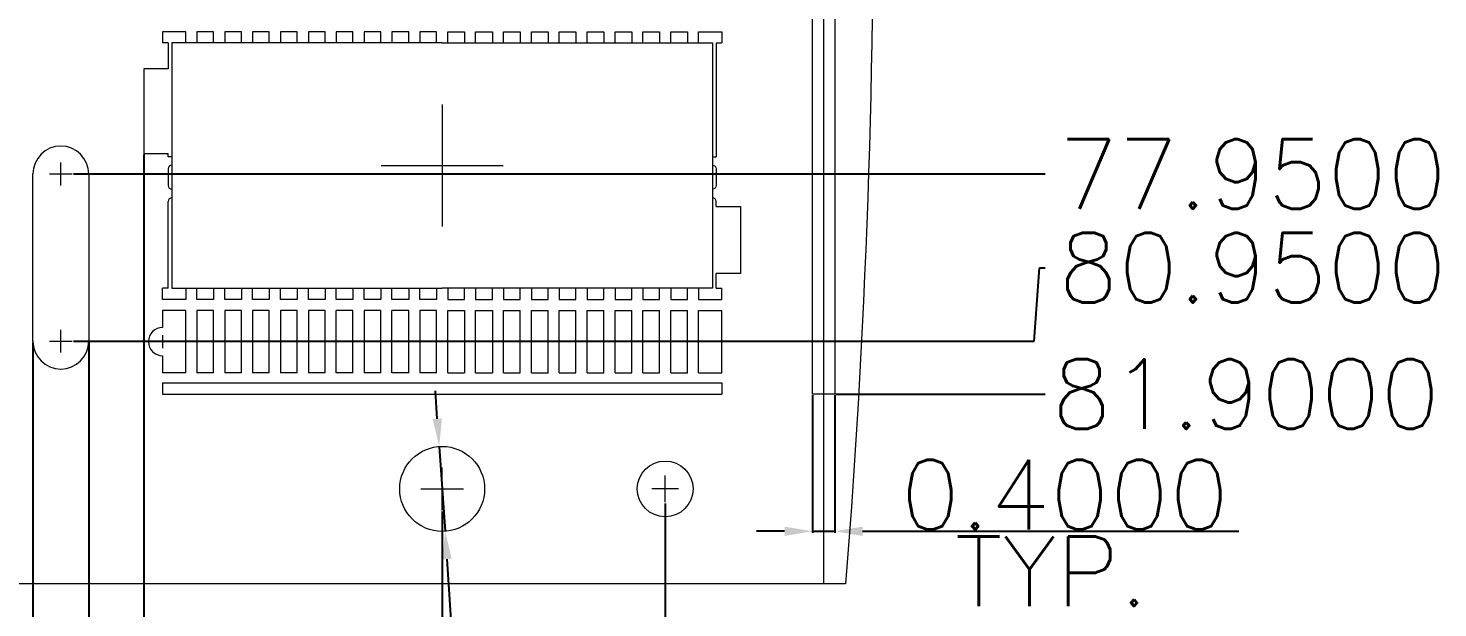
# Model space of a CAD drawing. Extents: x -683 to -626, y -6 to 110.
# Drawn here: x -651.77 to -626.48, y 6.91 to 17.31 of the extents above; entities that cross this region are included whole.
import ezdxf

# ---------------------------------------------------------------- set-up
doc = ezdxf.new("R2010")
doc.units = 0
doc.linetypes.add('CENTER', pattern=[50.8, 31.75, -6.35, 6.35, -6.35])
doc.linetypes.add('PHANTOM', pattern=[63.5, 31.75, -6.35, 6.35, -6.35, 6.35, -6.35])
doc.layers.get('Defpoints').update_dxf_attribs({"lineweight": 0})
for name, color, linetype, lineweight in [('CEN', 3, 'CENTER', 0), ('D Frame', 7, 'Continuous', 0), ('dim', 255, 'Continuous', 0), ('PKG', 6, 'PHANTOM', 9)]:
    doc.layers.add(name, color=color, linetype=linetype, lineweight=lineweight)
doc.styles.add('BZ', font='simplex.shx')
doc.styles.add('SIMPLEX', font='SIMPLEX.SHX')
doc.dimstyles.new('St2.ZB3', dxfattribs={"dimtxt": 1.25, "dimasz": 0.05, "dimexe": 0.03, "dimexo": 0.02, "dimgap": 0.03, "dimtad": 0, "dimdec": 4, "dimzin": 0, "dimdsep": 46, "dimtxsty": 'BZ', "dimcen": 0.03, "dimclrd": 7, "dimclre": 1, "dimadec": 0, "dimazin": 0, "dimtfac": 1, "dimtdec": 4, "dimtmove": 0, "dimatfit": 3, "dimfxl": 1, "dimtolj": 1, "dimtzin": 0, "dimarcsym": 0})
doc.dimstyles.new('标注', dxfattribs={"dimtxt": 0.125, "dimasz": 0.05, "dimexe": 0.03, "dimexo": 0.02, "dimgap": 0.03, "dimtad": 1, "dimtih": 1, "dimtoh": 1, "dimdec": 4, "dimzin": 0, "dimdsep": 46, "dimtxsty": 'BZ', "dimcen": 0.03, "dimclrd": 7, "dimclre": 1, "dimadec": 0, "dimazin": 0, "dimtfac": 1, "dimtdec": 4, "dimtmove": 0, "dimatfit": 3, "dimfxl": 1, "dimtolj": 1, "dimtzin": 0, "dimarcsym": 0})

# ---------------------------------------------------------------- blocks, each defined once
blk = doc.blocks.new('*D46')
at = {"layer": 'Defpoints', "color": 0, "lineweight": 0, "transparency": 16777216}
for p in [(631.713, 307.992), (632.713, 308), (632.713, 301.743)]:
    blk.add_point(p, dxfattribs=at)
at = {"layer": 'dim', "color": 1, "lineweight": -2, "transparency": 16777216}
for p, q in [((631.713, 307.972), (631.713, 301.713)), ((632.713, 307.98), (632.713, 301.713))]:
    blk.add_line(p, q, dxfattribs=at)
at = {"layer": 'dim', "color": 7, "lineweight": -2, "transparency": 16777216}
for p, q in [((624.731, 301.743), (630.713, 301.743)), ((630.713, 301.743), (631.213, 301.743)), ((631.713, 301.743), (632.713, 301.743)), ((633.213, 301.743), (633.713, 301.743))]:
    blk.add_line(p, q, dxfattribs=at)
at = {"layer": 'dim', "color": 7, "lineweight": 0, "transparency": 16777216}
for points in [[(631.213, 301.66), (631.213, 301.827), (631.713, 301.743)], [(633.213, 301.827), (633.213, 301.66), (632.713, 301.743)]]:
    blk.add_solid(points, dxfattribs=at)
at = {"layer": 'dim', "color": 0, "transparency": 16777216, "insert": (627.707, 302.398), "char_height": 1.25, "attachment_point": 5, "style": 'BZ'}
blk.add_mtext('\\A1;1.0000', dxfattribs=at)
blk = doc.blocks.new('*D48')
at = {"layer": 'Defpoints', "color": 0, "lineweight": 0, "transparency": 16777216}
for p in [(639, 306.11), (639.106, 304.59)]:
    blk.add_point(p, dxfattribs=at)
at = {"layer": 'dim', "color": 7, "lineweight": -2, "transparency": 16777216}
for p, q in [((638.966, 306.609), (638.931, 307.108)), ((639, 306.11), (639.106, 304.59)), ((639.366, 300.838), (639.14, 304.091)), ((653.384, 300.838), (639.366, 300.838))]:
    blk.add_line(p, q, dxfattribs=at)
at = {"layer": 'dim', "color": 7, "lineweight": 0, "transparency": 16777216}
for points in [[(638.883, 306.603), (639.049, 306.615), (639, 306.11)], [(639.224, 304.097), (639.057, 304.085), (639.106, 304.59)]]:
    blk.add_solid(points, dxfattribs=at)
at = {"layer": 'dim', "color": 0, "transparency": 16777216, "insert": (646.39, 301.493), "char_height": 1.25, "attachment_point": 5, "style": 'BZ'}
blk.add_mtext('\\A1;∅1.5240±0.025', dxfattribs=at)
blk = doc.blocks.new('*D49')
at = {"layer": 'Defpoints', "color": 0, "lineweight": 0, "transparency": 16777216}
for p in [(645.693, 307.05), (646.093, 307.05), (646.093, 304.59)]:
    blk.add_point(p, dxfattribs=at)
at = {"layer": 'dim', "color": 1, "lineweight": -2, "transparency": 16777216}
for p, q in [((645.693, 307.03), (645.693, 304.56)), ((646.093, 307.03), (646.093, 304.56))]:
    blk.add_line(p, q, dxfattribs=at)
at = {"layer": 'dim', "color": 7, "lineweight": -2, "transparency": 16777216}
for p, q in [((645.193, 304.59), (644.693, 304.59)), ((645.693, 304.59), (646.093, 304.59)), ((646.593, 304.59), (653.344, 304.59))]:
    blk.add_line(p, q, dxfattribs=at)
at = {"layer": 'dim', "color": 7, "lineweight": 0, "transparency": 16777216}
for points in [[(645.193, 304.507), (645.193, 304.673), (645.693, 304.59)], [(646.593, 304.673), (646.593, 304.507), (646.093, 304.59)]]:
    blk.add_solid(points, dxfattribs=at)
at = {"layer": 'dim', "color": 0, "transparency": 16777216, "insert": (650.218, 305.245), "char_height": 1.25, "attachment_point": 5, "style": 'BZ'}
blk.add_mtext('\\A1;0.4000', dxfattribs=at)
blk = doc.blocks.new('*D53')
at = {"layer": 'Defpoints', "color": 0, "lineweight": 0, "transparency": 16777216}
for p in [(623.033, 388.95), (633.703, 311.366), (633.703, 297.012)]:
    blk.add_point(p, dxfattribs=at)
at = {"layer": 'dim', "color": 1, "lineweight": -2, "transparency": 16777216}
blk.add_line((633.703, 311.346), (633.703, 297.012), dxfattribs=at)
at = {"layer": 'dim', "color": 0, "transparency": 16777216, "insert": (633.703, 293.41), "char_height": 1.25, "attachment_point": 5, "rotation": 90, "style": 'BZ'}
blk.add_mtext('\\A1;10.6700', dxfattribs=at)
blk = doc.blocks.new('*D54')
at = {"layer": 'Defpoints', "color": 0, "lineweight": 0, "transparency": 16777216}
for p in [(623.033, 388.95), (639.053, 304.965), (639.053, 297.012)]:
    blk.add_point(p, dxfattribs=at)
at = {"layer": 'dim', "color": 1, "lineweight": -2, "transparency": 16777216}
blk.add_line((639.053, 304.945), (639.053, 297.012), dxfattribs=at)
at = {"layer": 'dim', "color": 0, "transparency": 16777216, "insert": (639.053, 293.41), "char_height": 1.25, "attachment_point": 5, "rotation": 90, "style": 'BZ'}
blk.add_mtext('\\A1;16.0200', dxfattribs=at)
blk = doc.blocks.new('*D55')
at = {"layer": 'Defpoints', "color": 0, "lineweight": 0, "transparency": 16777216}
for p in [(623.033, 388.95), (643.053, 305.11), (643.053, 297.012)]:
    blk.add_point(p, dxfattribs=at)
at = {"layer": 'dim', "color": 1, "lineweight": -2, "transparency": 16777216}
blk.add_line((643.053, 305.09), (643.053, 297.012), dxfattribs=at)
at = {"layer": 'dim', "color": 0, "transparency": 16777216, "insert": (643.053, 293.291), "char_height": 1.25, "attachment_point": 5, "rotation": 90, "style": 'BZ'}
blk.add_mtext('\\A1;20.0200', dxfattribs=at)
blk = doc.blocks.new('*D86')
at = {"layer": 'Defpoints', "color": 0, "lineweight": 0, "transparency": 16777216}
for p in [(623.033, 388.95), (649.868, 309.318), (632.418, 308)]:
    blk.add_point(p, dxfattribs=at)
at = {"layer": 'dim', "color": 1, "lineweight": -2, "transparency": 16777216}
for p, q in [((649.668, 308), (649.768, 309.318)), ((649.768, 309.318), (649.868, 309.318)), ((632.438, 308), (649.668, 308))]:
    blk.add_line(p, q, dxfattribs=at)
at = {"layer": 'dim', "color": 0, "transparency": 16777216, "insert": (653.589, 309.318), "char_height": 1.25, "attachment_point": 5, "style": 'BZ'}
blk.add_mtext('\\A1;80.9500', dxfattribs=at)
blk = doc.blocks.new('*D87')
at = {"layer": 'Defpoints', "color": 0, "lineweight": 0, "transparency": 16777216}
for p in [(623.033, 388.95), (632.418, 311), (649.868, 311)]:
    blk.add_point(p, dxfattribs=at)
at = {"layer": 'dim', "color": 1, "lineweight": -2, "transparency": 16777216}
blk.add_line((632.438, 311), (649.868, 311), dxfattribs=at)
at = {"layer": 'dim', "color": 0, "transparency": 16777216, "insert": (653.589, 311), "char_height": 1.25, "attachment_point": 5, "style": 'BZ'}
blk.add_mtext('\\A1;77.9500', dxfattribs=at)
blk = doc.blocks.new('*D88')
at = {"layer": 'Defpoints', "color": 0, "lineweight": 0, "transparency": 16777216}
for p in [(623.033, 388.95), (646.093, 307.05), (649.868, 307.05)]:
    blk.add_point(p, dxfattribs=at)
at = {"layer": 'dim', "color": 1, "lineweight": -2, "transparency": 16777216}
blk.add_line((646.113, 307.05), (649.868, 307.05), dxfattribs=at)
at = {"layer": 'dim', "color": 0, "transparency": 16777216, "insert": (653.469, 307.05), "char_height": 1.25, "attachment_point": 5, "style": 'BZ'}
blk.add_mtext('\\A1;81.9000', dxfattribs=at)

msp = doc.modelspace()

# ---------------------------------------------------------------- linework, layer by layer
at = {"layer": 'CEN', "linetype": 'ByBlock'}
msp.add_line((-637.50085, 94.34406), (-637.50085, 7.34406), dxfattribs=at)
at = {"layer": 'CEN'}
for p, q in [((-644.34085, 15.93944), (-644.34085, 13.74869)), ((-651.38569, 14.69406), (-650.976, 14.69406)), ((-651.18085, 14.48922), (-651.18085, 14.8989)), ((-645.43622, 14.84406), (-643.24547, 14.84406)), ((-651.18085, 11.48922), (-651.18085, 11.8989)), ((-651.38569, 11.69406), (-650.976, 11.69406)), ((-649.23935, 11.68656), (-649.46935, 11.68656)), ((-649.35435, 11.80156), (-649.35435, 11.57156))]:
    msp.add_line(p, q, dxfattribs=at)
for points in [[(-644.34085, 8.65881), (-644.34085, 9.04406), (-644.34085, 9.42932)], [(-640.34085, 8.8043), (-640.34085, 9.04406), (-640.34085, 9.28382)], [(-644.7261, 9.04406), (-644.34085, 9.04406), (-643.95559, 9.04406)], [(-640.10108, 9.04406), (-640.34085, 9.04406), (-640.58061, 9.04406)]]:
    msp.add_lwpolyline(points, dxfattribs=at)
at = {"layer": 'D Frame'}
for p, q in [((-649.35435, 17.24406), (-649.35435, 17.04406)), ((-648.94085, 17.24406), (-649.35435, 17.24406)), ((-648.94085, 17.04406), (-648.94085, 17.24406)), ((-648.44085, 17.24406), (-648.74085, 17.24406)), ((-648.74085, 17.24406), (-648.74085, 17.04406)), ((-648.44085, 17.04406), (-648.44085, 17.24406)), ((-647.94085, 17.24406), (-648.24085, 17.24406)), ((-648.24085, 17.24406), (-648.24085, 17.04406)), ((-647.94085, 17.04406), (-647.94085, 17.24406)), ((-647.44085, 17.24406), (-647.74085, 17.24406)), ((-647.74085, 17.24406), (-647.74085, 17.04406)), ((-647.44085, 17.04406), (-647.44085, 17.24406)), ((-646.94085, 17.24406), (-647.24085, 17.24406)), ((-647.24085, 17.24406), (-647.24085, 17.04406)), ((-646.94085, 17.04406), (-646.94085, 17.24406)), ((-646.44085, 17.24406), (-646.74085, 17.24406)), ((-646.74085, 17.24406), (-646.74085, 17.04406)), ((-646.44085, 17.04406), (-646.44085, 17.24406)), ((-645.94085, 17.24406), (-646.24085, 17.24406)), ((-646.24085, 17.24406), (-646.24085, 17.04406)), ((-645.94085, 17.04406), (-645.94085, 17.24406)), ((-645.44085, 17.24406), (-645.74085, 17.24406)), ((-645.74085, 17.24406), (-645.74085, 17.04406)), ((-645.44085, 17.04406), (-645.44085, 17.24406)), ((-644.94085, 17.24406), (-645.24085, 17.24406)), ((-645.24085, 17.24406), (-645.24085, 17.04406)), ((-644.94085, 17.04406), (-644.94085, 17.24406)), ((-644.44085, 17.24406), (-644.74085, 17.24406)), ((-644.74085, 17.24406), (-644.74085, 17.04406)), ((-644.44085, 17.04406), (-644.44085, 17.24406)), ((-644.24085, 17.04406), (-644.24085, 17.24406)), ((-644.24085, 17.24406), (-643.94085, 17.24406)), ((-643.94085, 17.24406), (-643.94085, 17.04406)), ((-643.74085, 17.04406), (-643.74085, 17.24406)), ((-643.74085, 17.24406), (-643.44085, 17.24406)), ((-643.44085, 17.24406), (-643.44085, 17.04406)), ((-643.24085, 17.04406), (-643.24085, 17.24406)), ((-643.24085, 17.24406), (-642.94085, 17.24406)), ((-642.94085, 17.24406), (-642.94085, 17.04406)), ((-642.74085, 17.04406), (-642.74085, 17.24406)), ((-642.74085, 17.24406), (-642.44085, 17.24406)), ((-642.44085, 17.24406), (-642.44085, 17.04406)), ((-642.24085, 17.04406), (-642.24085, 17.24406)), ((-642.24085, 17.24406), (-641.94085, 17.24406)), ((-641.94085, 17.24406), (-641.94085, 17.04406)), ((-641.74085, 17.04406), (-641.74085, 17.24406)), ((-641.74085, 17.24406), (-641.44085, 17.24406)), ((-641.44085, 17.24406), (-641.44085, 17.04406)), ((-641.24085, 17.04406), (-641.24085, 17.24406)), ((-641.24085, 17.24406), (-640.94085, 17.24406)), ((-640.94085, 17.24406), (-640.94085, 17.04406)), ((-640.74085, 17.04406), (-640.74085, 17.24406)), ((-640.74085, 17.24406), (-640.44085, 17.24406)), ((-640.44085, 17.24406), (-640.44085, 17.04406)), ((-640.24085, 17.04406), (-640.24085, 17.24406)), ((-640.24085, 17.24406), (-639.94085, 17.24406)), ((-639.94085, 17.24406), (-639.94085, 17.04406)), ((-639.74085, 17.04406), (-639.74085, 17.24406)), ((-639.74085, 17.24406), (-639.32735, 17.24406)), ((-639.32735, 17.24406), (-639.32735, 17.04406)), ((-649.25435, 17.04406), (-649.35435, 17.04406)), ((-649.25435, 17.04406), (-649.25435, 16.58006)), ((-639.42735, 17.04406), (-639.32735, 17.04406)), ((-639.42735, 17.04406), (-639.42735, 15.00406)), ((-649.25435, 16.58006), (-649.69085, 16.58006)), ((-649.69085, 16.58006), (-649.69085, 15.06006)), ((-649.69085, 15.06006), (-649.25435, 15.06006)), ((-649.25435, 15.00406), (-649.25435, 15.06006)), ((-649.19085, 15.00406), (-649.25435, 15.00406)), ((-639.49085, 15.00406), (-639.42735, 15.00406)), ((-649.25435, 12.64406), (-649.25435, 14.19906)), ((-639.42735, 14.10806), (-639.42735, 14.19906)), ((-639.42735, 14.10806), (-638.99085, 14.10806)), ((-638.99085, 14.10806), (-638.99085, 12.90806)), ((-638.99085, 12.90806), (-639.42735, 12.90806)), ((-639.42735, 12.64406), (-639.42735, 12.90806)), ((-649.25435, 12.64406), (-649.35435, 12.64406)), ((-649.35435, 12.44406), (-649.35435, 12.64406)), ((-648.94085, 12.64406), (-648.94085, 12.44406)), ((-648.74085, 12.44406), (-648.74085, 12.64406)), ((-648.44085, 12.64406), (-648.44085, 12.44406)), ((-648.24085, 12.44406), (-648.24085, 12.64406)), ((-647.94085, 12.64406), (-647.94085, 12.44406)), ((-647.74085, 12.44406), (-647.74085, 12.64406)), ((-647.44085, 12.64406), (-647.44085, 12.44406)), ((-647.24085, 12.44406), (-647.24085, 12.64406)), ((-646.94085, 12.64406), (-646.94085, 12.44406)), ((-646.74085, 12.44406), (-646.74085, 12.64406)), ((-646.44085, 12.64406), (-646.44085, 12.44406)), ((-646.24085, 12.44406), (-646.24085, 12.64406)), ((-645.94085, 12.64406), (-645.94085, 12.44406)), ((-645.74085, 12.44406), (-645.74085, 12.64406)), ((-645.44085, 12.64406), (-645.44085, 12.44406)), ((-645.24085, 12.44406), (-645.24085, 12.64406)), ((-644.94085, 12.64406), (-644.94085, 12.44406)), ((-644.74085, 12.44406), (-644.74085, 12.64406)), ((-644.44085, 12.64406), (-644.44085, 12.44406)), ((-644.24085, 12.64406), (-644.24085, 12.44406)), ((-643.94085, 12.44406), (-643.94085, 12.64406)), ((-643.74085, 12.64406), (-643.74085, 12.44406)), ((-643.44085, 12.44406), (-643.44085, 12.64406)), ((-643.24085, 12.64406), (-643.24085, 12.44406)), ((-642.94085, 12.44406), (-642.94085, 12.64406)), ((-642.74085, 12.64406), (-642.74085, 12.44406)), ((-642.44085, 12.44406), (-642.44085, 12.64406)), ((-642.24085, 12.64406), (-642.24085, 12.44406)), ((-641.94085, 12.44406), (-641.94085, 12.64406)), ((-641.74085, 12.64406), (-641.74085, 12.44406)), ((-641.44085, 12.44406), (-641.44085, 12.64406)), ((-641.24085, 12.64406), (-641.24085, 12.44406)), ((-640.94085, 12.44406), (-640.94085, 12.64406)), ((-640.74085, 12.64406), (-640.74085, 12.44406)), ((-640.44085, 12.44406), (-640.44085, 12.64406)), ((-640.24085, 12.64406), (-640.24085, 12.44406)), ((-639.94085, 12.44406), (-639.94085, 12.64406)), ((-639.74085, 12.64406), (-639.74085, 12.44406)), ((-639.42735, 12.64406), (-639.32735, 12.64406)), ((-639.32735, 12.44406), (-639.32735, 12.64406)), ((-648.94085, 12.44406), (-649.35435, 12.44406)), ((-648.44085, 12.44406), (-648.74085, 12.44406)), ((-647.94085, 12.44406), (-648.24085, 12.44406)), ((-647.44085, 12.44406), (-647.74085, 12.44406)), ((-646.94085, 12.44406), (-647.24085, 12.44406)), ((-646.44085, 12.44406), (-646.74085, 12.44406)), ((-645.94085, 12.44406), (-646.24085, 12.44406)), ((-645.44085, 12.44406), (-645.74085, 12.44406)), ((-644.94085, 12.44406), (-645.24085, 12.44406)), ((-644.44085, 12.44406), (-644.74085, 12.44406)), ((-644.24085, 12.44406), (-643.94085, 12.44406)), ((-643.74085, 12.44406), (-643.44085, 12.44406)), ((-643.24085, 12.44406), (-642.94085, 12.44406)), ((-642.74085, 12.44406), (-642.44085, 12.44406)), ((-642.24085, 12.44406), (-641.94085, 12.44406)), ((-641.74085, 12.44406), (-641.44085, 12.44406)), ((-641.24085, 12.44406), (-640.94085, 12.44406)), ((-640.74085, 12.44406), (-640.44085, 12.44406)), ((-640.24085, 12.44406), (-639.94085, 12.44406)), ((-639.74085, 12.44406), (-639.32735, 12.44406)), ((-648.94085, 12.24406), (-649.35435, 12.24406)), ((-649.35435, 12.24406), (-649.35435, 11.94056)), ((-648.94085, 11.12906), (-648.94085, 12.24406)), ((-648.44085, 12.24406), (-648.74085, 12.24406)), ((-648.74085, 12.24406), (-648.74085, 11.12906)), ((-648.44085, 11.12906), (-648.44085, 12.24406)), ((-647.94085, 12.24406), (-648.24085, 12.24406)), ((-648.24085, 12.24406), (-648.24085, 11.12906)), ((-647.94085, 11.12906), (-647.94085, 12.24406)), ((-647.44085, 12.24406), (-647.74085, 12.24406)), ((-647.74085, 12.24406), (-647.74085, 11.12906)), ((-647.44085, 11.12906), (-647.44085, 12.24406)), ((-646.94085, 12.24406), (-647.24085, 12.24406)), ((-647.24085, 12.24406), (-647.24085, 11.12906)), ((-646.94085, 11.12906), (-646.94085, 12.24406)), ((-646.44085, 12.24406), (-646.74085, 12.24406)), ((-646.74085, 12.24406), (-646.74085, 11.12906)), ((-646.44085, 11.12906), (-646.44085, 12.24406)), ((-645.94085, 12.24406), (-646.24085, 12.24406)), ((-646.24085, 11.12906), (-646.24085, 12.24406)), ((-645.94085, 11.12906), (-645.94085, 12.24406)), ((-645.44085, 12.24406), (-645.74085, 12.24406)), ((-645.74085, 12.24406), (-645.74085, 11.12906)), ((-645.44085, 11.12906), (-645.44085, 12.24406)), ((-644.94085, 12.24406), (-645.24085, 12.24406)), ((-645.24085, 11.12906), (-645.24085, 12.24406)), ((-644.94085, 11.12906), (-644.94085, 12.24406)), ((-644.44085, 12.24406), (-644.74085, 12.24406)), ((-644.74085, 12.24406), (-644.74085, 11.12906)), ((-644.44085, 11.12906), (-644.44085, 12.24406)), ((-644.24085, 12.24406), (-643.94085, 12.24406)), ((-644.24085, 11.12906), (-644.24085, 12.24406)), ((-643.94085, 12.24406), (-643.94085, 11.12906)), ((-643.74085, 12.24406), (-643.44085, 12.24406)), ((-643.74085, 11.12906), (-643.74085, 12.24406)), ((-643.44085, 12.24406), (-643.44085, 11.12906)), ((-643.24085, 12.24406), (-642.94085, 12.24406)), ((-643.24085, 11.12906), (-643.24085, 12.24406)), ((-642.94085, 11.12906), (-642.94085, 12.24406)), ((-642.74085, 12.24406), (-642.44085, 12.24406)), ((-642.74085, 11.12906), (-642.74085, 12.24406)), ((-642.44085, 11.12906), (-642.44085, 12.24406)), ((-642.24085, 12.24406), (-641.94085, 12.24406)), ((-642.24085, 11.12906), (-642.24085, 12.24406)), ((-641.94085, 11.12906), (-641.94085, 12.24406)), ((-641.74085, 12.24406), (-641.44085, 12.24406)), ((-641.74085, 11.12906), (-641.74085, 12.24406)), ((-641.44085, 11.12906), (-641.44085, 12.24406)), ((-641.24085, 12.24406), (-640.94085, 12.24406)), ((-641.24085, 11.12906), (-641.24085, 12.24406)), ((-640.94085, 11.12906), (-640.94085, 12.24406)), ((-640.74085, 12.24406), (-640.44085, 12.24406)), ((-640.74085, 11.12906), (-640.74085, 12.24406)), ((-640.44085, 11.12906), (-640.44085, 12.24406)), ((-640.24085, 12.24406), (-639.94085, 12.24406)), ((-640.24085, 11.12906), (-640.24085, 12.24406)), ((-639.94085, 11.12906), (-639.94085, 12.24406)), ((-639.74085, 12.24406), (-639.32735, 12.24406)), ((-639.74085, 11.12906), (-639.74085, 12.24406)), ((-639.32735, 11.12906), (-639.32735, 12.24406)), ((-649.35435, 11.69406), (-649.35435, 11.68656)), ((-649.35435, 11.43256), (-649.35435, 11.12906)), ((-648.94085, 11.12906), (-649.35435, 11.12906)), ((-648.44085, 11.12906), (-648.74085, 11.12906)), ((-647.94085, 11.12906), (-648.24085, 11.12906)), ((-647.44085, 11.12906), (-647.74085, 11.12906)), ((-646.94085, 11.12906), (-647.24085, 11.12906)), ((-646.44085, 11.12906), (-646.74085, 11.12906)), ((-645.94085, 11.12906), (-646.24085, 11.12906)), ((-645.44085, 11.12906), (-645.74085, 11.12906)), ((-644.94085, 11.12906), (-645.24085, 11.12906)), ((-644.44085, 11.12906), (-644.74085, 11.12906)), ((-644.24085, 11.12906), (-643.94085, 11.12906)), ((-643.74085, 11.12906), (-643.44085, 11.12906)), ((-643.24085, 11.12906), (-642.94085, 11.12906)), ((-642.74085, 11.12906), (-642.44085, 11.12906)), ((-642.24085, 11.12906), (-641.94085, 11.12906)), ((-641.74085, 11.12906), (-641.44085, 11.12906)), ((-641.24085, 11.12906), (-640.94085, 11.12906)), ((-640.74085, 11.12906), (-640.44085, 11.12906)), ((-640.24085, 11.12906), (-639.94085, 11.12906)), ((-639.74085, 11.12906), (-639.32735, 11.12906)), ((-649.35435, 10.94406), (-639.32735, 10.94406)), ((-649.35435, 10.94406), (-649.35435, 10.74406)), ((-639.32735, 10.94406), (-639.32735, 10.74406)), ((-649.35435, 10.74406), (-639.32735, 10.74406))]:
    msp.add_line(p, q, dxfattribs=at)
at = {"layer": 'D Frame', "linetype": 'ByBlock'}
msp.add_line((-637.10613, 7.34406), (-663.33152, 7.34406), dxfattribs=at)
at = {"layer": 'D Frame'}
for points in [[(-649.19085, 14.85376, 0.38723206), (-649.25435, 14.78406), (-649.25435, 14.48906, 0.38723206), (-649.19085, 14.41936, 0.38723206)], [(-639.49085, 14.85376, -0.38723206), (-639.42735, 14.78406), (-639.42735, 14.48906, -0.38723206), (-639.49085, 14.41936, -0.38723206)]]:
    msp.add_lwpolyline(points, format="xyb", dxfattribs=at)
at = {"layer": 'D Frame', "linetype": 'Continuous'}
for points in [[(-637.30085, 25.79406, 0), (-637.30085, 10.74406, 0), (-637.70085, 10.74406, 0), (-637.70085, 25.79406, 0), (-637.30085, 25.79406, 0)], [(-651.68085, 11.68656, 0), (-651.68085, 14.69406, 0)], [(-650.68085, 14.69406, 0), (-650.68085, 11.68656, 0)]]:
    msp.add_polyline3d(points, dxfattribs=at)
at = {"layer": 'D Frame'}
for centre, radius in [((-644.34085, 9.04406), 0.762), ((-640.34085, 9.04406), 0.5)]:
    msp.add_circle(centre, radius, dxfattribs=at)
at = {"layer": 'D Frame', "linetype": 'Continuous'}
for centre, start, end in [((-651.18085, 14.69406), 0, 180), ((-651.18085, 11.69406), 180, 0)]:
    msp.add_arc(centre, 0.5, start, end, dxfattribs=at)
at = {"layer": 'D Frame'}
for centre, radius, start, end in [((-649.18435, 14.19906), 0.07, 95.327998, 180), ((-639.49735, 14.19906), 0.07, 0, 84.672002), ((-649.35435, 11.68656), 0.254, 90, 270)]:
    msp.add_arc(centre, radius, start, end, dxfattribs=at)
msp.add_open_spline([(-636.44176, 94.34406), (-636.79371, 81.54535), (-637.30351, 63.00589), (-637.13956, 38.95654), (-636.42018, 22.62806), (-636.70837, 12.25471), (-637.10613, 7.34406)], degree=3, knots=[0, 0, 0, 0, 38.39322796, 55.61416656, 72.22665978, 87.21335186, 87.21335186, 87.21335186, 87.21335186], dxfattribs=at)
at = {"layer": 'PKG', "ltscale": 20}
for points in [[(-644.34085, 17.04406), (-649.19085, 17.04406), (-649.19085, 12.64406), (-644.34085, 12.64406)], [(-644.34085, 17.04406), (-639.49085, 17.04406), (-639.49085, 12.64406), (-644.34085, 12.64406)]]:
    msp.add_lwpolyline(points, dxfattribs=at)

# ---------------------------------------------------------------- texts
at = {"layer": 'dim', "color": 7, "style": 'SIMPLEX'}
msp.add_text('TYP.', height=1.25, dxfattribs=at).set_placement((-635.14711, 6.94324))

# ---------------------------------------------------------------- dimensions: what is measured, and where the dimension line sits
at = {"layer": 'dim', "color": 7}
for feature_location, offset, dtype, picture, middle in [((-649.69085, 15.06006), (0, -14.35405), 1, '*D53', (-649.69085, -2.89542)), ((-644.34085, 8.65881), (0, -7.95279), 1, '*D54', (-644.34085, -2.89542)), ((-640.34085, 8.8043), (0, -8.09828), 1, '*D55', (-640.34085, -3.01446)), ((-650.976, 11.69406), (17.45006, 1.31772), 0, '*D86', (-629.80547, 13.01178)), ((-650.976, 14.69406), (17.45006, 0), 0, '*D87', (-629.80547, 14.69406)), ((-637.30085, 10.74406), (3.7749, 0), 0, '*D88', (-629.92451, 10.74406))]:
    dim = msp.add_ordinate_dim(feature_location=feature_location, offset=offset, dtype=dtype, origin=(-660.36085, 92.64406), dimstyle='St2.ZB3', dxfattribs=at)
    dim.commit()
    dim.dimension.update_dxf_attribs({"geometry": picture, "text_midpoint": middle, "insert": (-1283.39399, -296.30581)})
dim = msp.add_linear_dim(base=(-650.68085, 5.43759), p1=(-651.68085, 11.68656), p2=(-650.68085, 11.69406), dimstyle='标注', override={"dimtxt": 1.25, "dimasz": 0.5, "dimtxsty": 'BZ'}, dxfattribs=at)
dim.commit()
dim.dimension.update_dxf_attribs({"geometry": '*D46', "text_midpoint": (-655.68704, 5.43759), "dimtype": 128, "insert": (-1283.39399, -296.30581)})
dim = msp.add_diameter_dim_2p(p1=(-644.39355, 9.80424), p2=(-644.28814, 8.28389), text='<>±0.025', dimstyle='标注', override={"dimtxt": 1.25, "dimasz": 0.5, "dimtxsty": 'BZ'}, dxfattribs=at)
dim.commit()
dim.dimension.update_dxf_attribs({"geometry": '*D48', "text_midpoint": (-644.02805, 4.53249), "dimtype": 131, "insert": (-1283.39399, -296.30581)})
dim = msp.add_linear_dim(base=(-637.30085, 8.28436), p1=(-637.70085, 10.74406), p2=(-637.30085, 10.74406), dimstyle='标注', override={"dimtxt": 1.25, "dimasz": 0.5, "dimtxsty": 'BZ'}, dxfattribs=at)
dim.commit()
dim.dimension.update_dxf_attribs({"geometry": '*D49', "text_midpoint": (-633.17561, 8.93936), "insert": (-1283.39399, -296.30581)})

doc.saveas('drawing.dxf')
